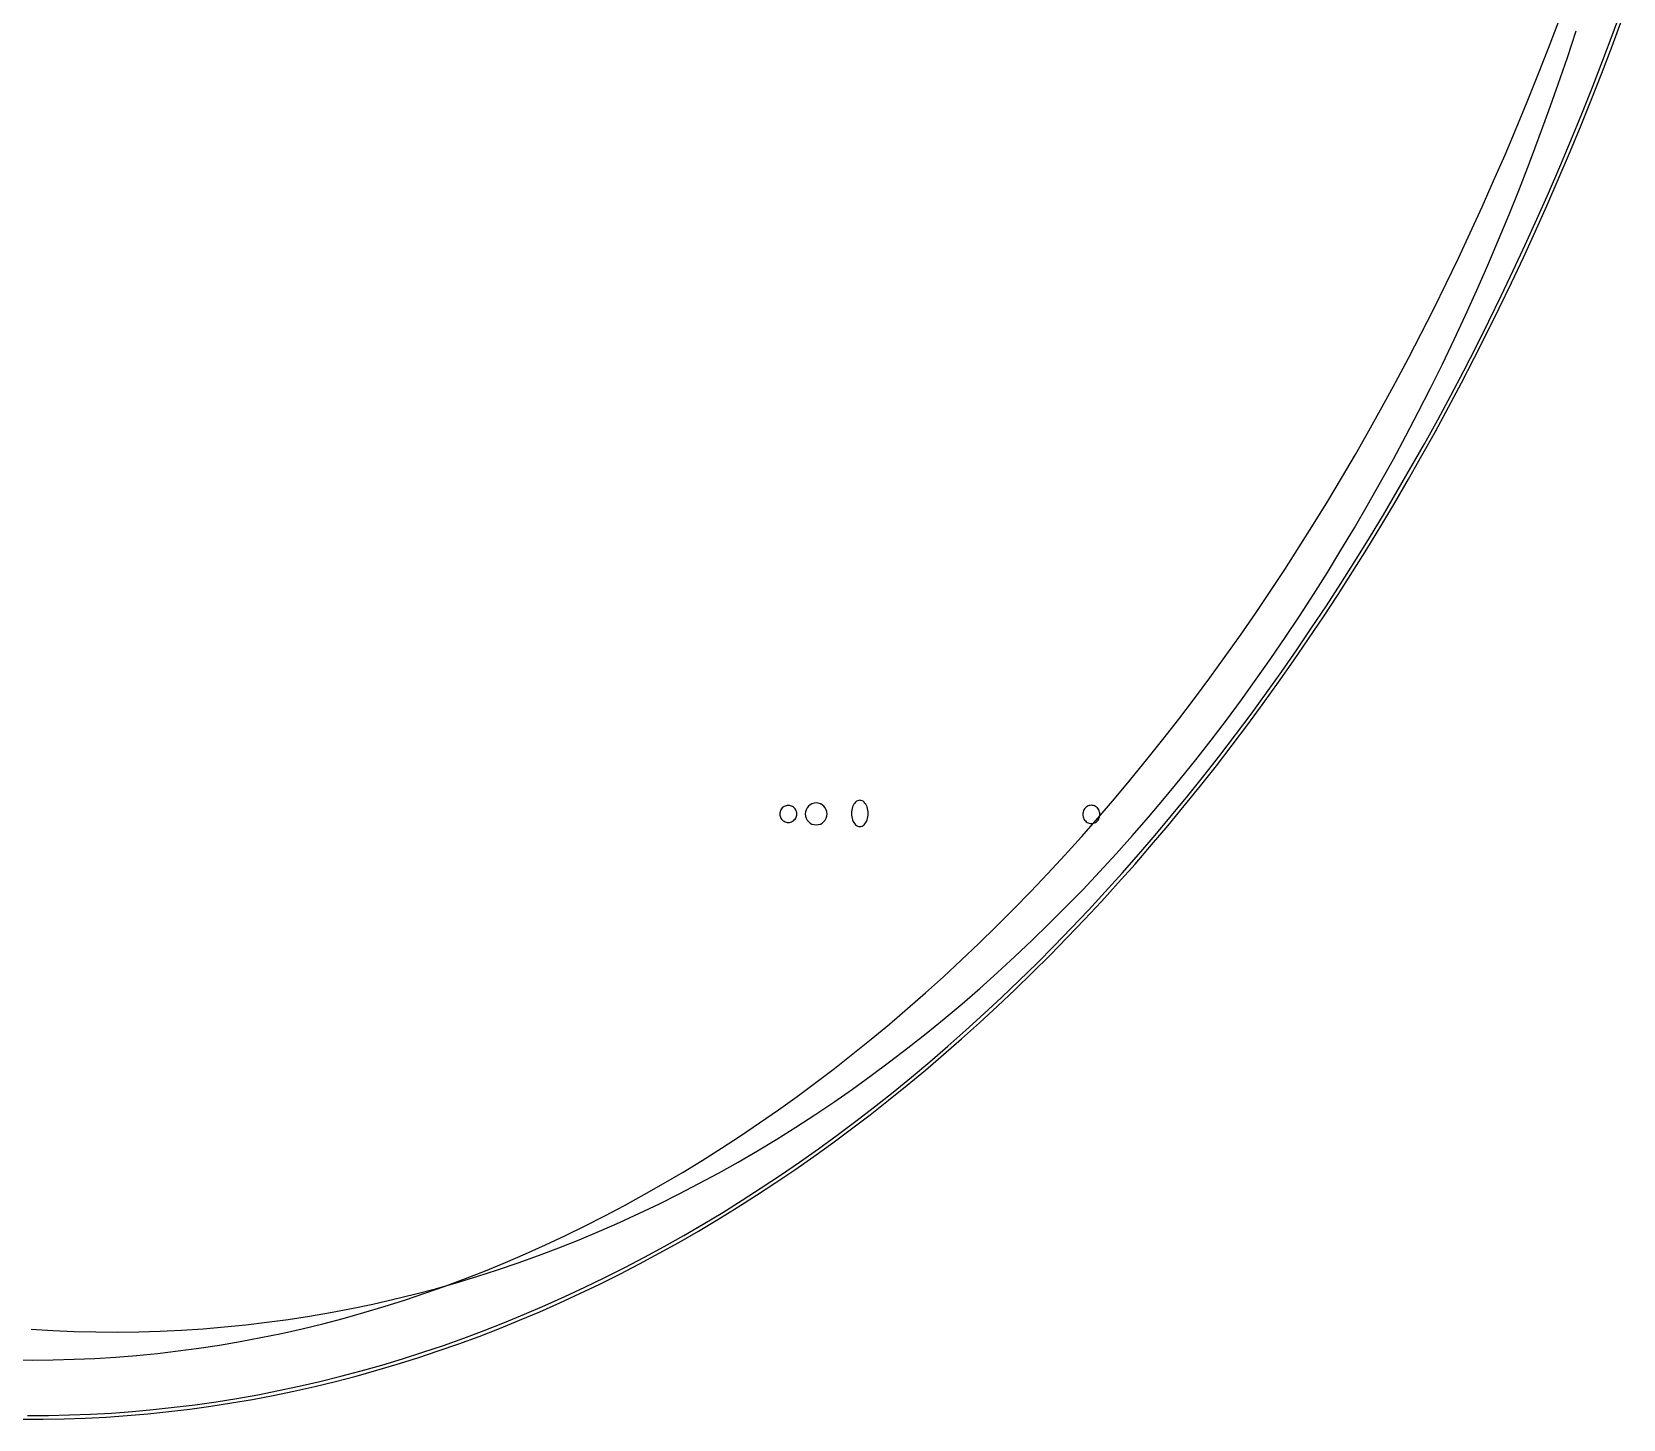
# Model space of a CAD drawing. Extents: x -1 to 217, y -22 to 302.
# Drawn here: x 107.8 to 203.9, y -22.3 to 61.4 of the extents above; entities that cross this region are included whole.
import ezdxf

# ---------------------------------------------------------------- set-up
doc = ezdxf.new("R2010")
doc.units = 0

msp = doc.modelspace()

# ---------------------------------------------------------------- linework, layer by layer
at = {"layer": 'CIRCLES'}
for p, q in [((154.552, 14.477), (154.514, 14.353)), ((154.613, 14.591), (154.552, 14.477)), ((154.695, 14.691), (154.613, 14.591)), ((154.795, 14.773), (154.695, 14.691)), ((154.909, 14.834), (154.795, 14.773)), ((155.033, 14.872), (154.909, 14.834)), ((155.162, 14.885), (155.033, 14.872)), ((155.291, 14.872), (155.162, 14.885)), ((155.415, 14.834), (155.291, 14.872)), ((155.529, 14.773), (155.415, 14.834)), ((155.629, 14.691), (155.529, 14.773)), ((155.712, 14.591), (155.629, 14.691)), ((155.773, 14.477), (155.712, 14.591)), ((155.81, 14.353), (155.773, 14.477)), ((154.514, 14.353), (154.502, 14.224)), ((154.502, 14.224), (154.514, 14.095)), ((154.514, 14.095), (154.552, 13.971)), ((154.552, 13.971), (154.613, 13.857)), ((154.613, 13.857), (154.695, 13.757)), ((154.695, 13.757), (154.795, 13.675)), ((154.795, 13.675), (154.909, 13.614)), ((154.909, 13.614), (155.033, 13.576)), ((155.033, 13.576), (155.162, 13.563)), ((155.162, 13.563), (155.291, 13.576)), ((155.291, 13.576), (155.415, 13.614)), ((155.415, 13.614), (155.529, 13.675)), ((155.529, 13.675), (155.629, 13.757)), ((155.629, 13.757), (155.712, 13.857)), ((155.712, 13.857), (155.773, 13.971)), ((155.773, 13.971), (155.81, 14.095)), ((155.823, 14.224), (155.81, 14.353)), ((155.81, 14.095), (155.823, 14.224))]:
    msp.add_line(p, q, dxfattribs=at)
at = {"layer": 'ELLIPSES'}
for p, q in [((203.257, 61.363), (203.863, 63.012)), ((199.351, 60.442), (199.973, 62.08)), ((200.497, 59.877), (201.033, 61.496)), ((203.192, 60.563), (203.804, 62.207)), ((202.567, 58.93), (203.192, 60.563)), ((202.638, 59.725), (203.257, 61.363)), ((198.716, 58.815), (199.351, 60.442)), ((199.946, 58.269), (200.497, 59.877)), ((202.006, 58.098), (202.638, 59.725)), ((198.068, 57.2), (198.716, 58.815)), ((201.93, 57.308), (202.567, 58.93)), ((199.381, 56.672), (199.946, 58.269)), ((201.361, 56.481), (202.006, 58.098)), ((197.407, 55.597), (198.068, 57.2)), ((198.801, 55.087), (199.381, 56.672)), ((201.28, 55.697), (201.93, 57.308)), ((200.704, 54.876), (201.361, 56.481)), ((196.733, 54.005), (197.407, 55.597)), ((198.207, 53.514), (198.801, 55.087)), ((200.034, 53.282), (200.704, 54.876)), ((200.617, 54.097), (201.28, 55.697)), ((196.047, 52.426), (196.733, 54.005)), ((199.942, 52.509), (200.617, 54.097)), ((197.599, 51.953), (198.207, 53.514)), ((199.352, 51.7), (200.034, 53.282)), ((195.349, 50.859), (196.047, 52.426)), ((196.976, 50.404), (197.599, 51.953)), ((199.255, 50.932), (199.942, 52.509)), ((198.555, 49.367), (199.255, 50.932)), ((198.658, 50.129), (199.352, 51.7)), ((194.638, 49.304), (195.349, 50.859)), ((196.34, 48.867), (196.976, 50.404)), ((197.951, 48.571), (198.658, 50.129)), ((193.915, 47.763), (194.638, 49.304)), ((197.844, 47.815), (198.555, 49.367)), ((195.689, 47.343), (196.34, 48.867)), ((197.233, 47.025), (197.951, 48.571)), ((193.179, 46.234), (193.915, 47.763)), ((195.025, 45.832), (195.689, 47.343)), ((197.12, 46.274), (197.844, 47.815)), ((192.432, 44.719), (193.179, 46.234)), ((196.384, 44.747), (197.12, 46.274)), ((196.502, 45.491), (197.233, 47.025)), ((194.347, 44.335), (195.025, 45.832)), ((195.759, 43.97), (196.502, 45.491)), ((191.672, 43.217), (192.432, 44.719)), ((193.655, 42.851), (194.347, 44.335)), ((195.636, 43.232), (196.384, 44.747)), ((190.901, 41.728), (191.672, 43.217)), ((194.876, 41.73), (195.636, 43.232)), ((195.004, 42.463), (195.759, 43.97)), ((192.95, 41.38), (193.655, 42.851)), ((194.238, 40.968), (195.004, 42.463)), ((190.118, 40.254), (190.901, 41.728)), ((192.231, 39.923), (192.95, 41.38)), ((194.105, 40.241), (194.876, 41.73)), ((193.46, 39.486), (194.238, 40.968)), ((189.323, 38.794), (190.118, 40.254)), ((191.499, 38.481), (192.231, 39.923)), ((192.67, 38.018), (193.46, 39.486)), ((193.322, 38.765), (194.105, 40.241)), ((188.517, 37.348), (189.323, 38.794)), ((190.754, 37.053), (191.499, 38.481)), ((192.528, 37.303), (193.322, 38.765)), ((191.869, 36.564), (192.67, 38.018)), ((187.699, 35.916), (188.517, 37.348)), ((189.996, 35.639), (190.754, 37.053)), ((191.057, 35.124), (191.869, 36.564)), ((191.722, 35.855), (192.528, 37.303)), ((186.87, 34.499), (187.699, 35.916)), ((189.224, 34.24), (189.996, 35.639)), ((190.905, 34.421), (191.722, 35.855)), ((190.233, 33.697), (191.057, 35.124)), ((186.03, 33.097), (186.87, 34.499)), ((188.44, 32.856), (189.224, 34.24)), ((189.399, 32.285), (190.233, 33.697)), ((190.077, 33.001), (190.905, 34.421)), ((185.179, 31.71), (186.03, 33.097)), ((187.643, 31.487), (188.44, 32.856)), ((189.238, 31.595), (190.077, 33.001)), ((184.317, 30.338), (185.179, 31.71)), ((188.553, 30.888), (189.399, 32.285)), ((186.833, 30.134), (187.643, 31.487)), ((187.696, 29.505), (188.553, 30.888)), ((188.387, 30.204), (189.238, 31.595)), ((183.444, 28.982), (184.317, 30.338)), ((186.011, 28.796), (186.833, 30.134)), ((187.526, 28.827), (188.387, 30.204)), ((182.56, 27.642), (183.444, 28.982)), ((186.655, 27.465), (187.526, 28.827)), ((186.829, 28.137), (187.696, 29.505)), ((185.177, 27.474), (186.011, 28.796)), ((185.951, 26.784), (186.829, 28.137)), ((181.666, 26.317), (182.56, 27.642)), ((184.33, 26.168), (185.177, 27.474)), ((185.772, 26.119), (186.655, 27.465)), ((180.761, 25.008), (181.666, 26.317)), ((183.471, 24.878), (184.33, 26.168)), ((184.88, 24.788), (185.772, 26.119)), ((185.063, 25.446), (185.951, 26.784)), ((179.846, 23.716), (180.761, 25.008)), ((184.164, 24.124), (185.063, 25.446)), ((182.6, 23.605), (183.471, 24.878)), ((183.255, 22.817), (184.164, 24.124)), ((183.977, 23.472), (184.88, 24.788)), ((178.921, 22.44), (179.846, 23.716)), ((181.718, 22.348), (182.6, 23.605)), ((183.063, 22.171), (183.977, 23.472)), ((177.986, 21.181), (178.921, 22.44)), ((180.823, 21.108), (181.718, 22.348)), ((182.14, 20.887), (183.063, 22.171)), ((182.335, 21.526), (183.255, 22.817)), ((177.041, 19.938), (177.986, 21.181)), ((181.406, 20.251), (182.335, 21.526)), ((179.917, 19.885), (180.823, 21.108)), ((180.467, 18.992), (181.406, 20.251)), ((181.207, 19.618), (182.14, 20.887)), ((176.086, 18.713), (177.041, 19.938)), ((179, 18.679), (179.917, 19.885)), ((180.263, 18.366), (181.207, 19.618)), ((175.121, 17.504), (176.086, 18.713)), ((178.071, 17.49), (179, 18.679)), ((179.311, 17.13), (180.263, 18.366)), ((179.517, 17.749), (180.467, 18.992)), ((174.147, 16.313), (175.121, 17.504)), ((177.131, 16.319), (178.071, 17.49)), ((178.559, 16.523), (179.517, 17.749)), ((177.59, 15.313), (178.559, 16.523)), ((178.348, 15.91), (179.311, 17.13)), ((173.164, 15.139), (174.147, 16.313)), ((176.18, 15.166), (177.131, 16.319)), ((177.376, 14.707), (178.348, 15.91)), ((153.005, 14.421), (152.983, 14.357)), ((153.035, 14.481), (153.005, 14.421)), ((153.072, 14.537), (153.035, 14.481)), ((153.116, 14.587), (153.072, 14.537)), ((153.167, 14.632), (153.116, 14.587)), ((153.223, 14.669), (153.167, 14.632)), ((153.283, 14.699), (153.223, 14.669)), ((153.347, 14.72), (153.283, 14.699)), ((153.412, 14.733), (153.347, 14.72)), ((153.48, 14.738), (153.412, 14.733)), ((153.547, 14.733), (153.48, 14.738)), ((153.612, 14.72), (153.547, 14.733)), ((153.676, 14.699), (153.612, 14.72)), ((153.736, 14.669), (153.676, 14.699)), ((153.792, 14.632), (153.736, 14.669)), ((153.843, 14.587), (153.792, 14.632)), ((153.887, 14.537), (153.843, 14.587)), ((153.924, 14.481), (153.887, 14.537)), ((153.954, 14.421), (153.924, 14.481)), ((153.976, 14.357), (153.954, 14.421)), ((157.307, 14.46), (157.294, 14.359)), ((157.329, 14.558), (157.307, 14.46)), ((157.358, 14.651), (157.329, 14.558)), ((157.395, 14.737), (157.358, 14.651)), ((157.439, 14.815), (157.395, 14.737)), ((157.488, 14.883), (157.439, 14.815)), ((157.544, 14.941), (157.488, 14.883)), ((157.603, 14.986), (157.544, 14.941)), ((157.666, 15.02), (157.603, 14.986)), ((157.731, 15.04), (157.666, 15.02)), ((157.798, 15.047), (157.731, 15.04)), ((157.864, 15.04), (157.798, 15.047)), ((157.929, 15.02), (157.864, 15.04)), ((157.992, 14.986), (157.929, 15.02)), ((158.051, 14.941), (157.992, 14.986)), ((158.107, 14.883), (158.051, 14.941)), ((158.156, 14.815), (158.107, 14.883)), ((158.2, 14.737), (158.156, 14.815)), ((158.237, 14.651), (158.2, 14.737)), ((158.266, 14.558), (158.237, 14.651)), ((158.288, 14.46), (158.266, 14.558)), ((158.301, 14.359), (158.288, 14.46)), ((171.324, 14.468), (171.294, 14.404)), ((171.361, 14.529), (171.324, 14.468)), ((171.405, 14.583), (171.361, 14.529)), ((171.455, 14.631), (171.405, 14.583)), ((171.511, 14.671), (171.455, 14.631)), ((171.571, 14.703), (171.511, 14.671)), ((171.635, 14.726), (171.571, 14.703)), ((171.701, 14.74), (171.635, 14.726)), ((171.768, 14.745), (171.701, 14.74)), ((171.834, 14.74), (171.768, 14.745)), ((171.9, 14.726), (171.834, 14.74)), ((171.964, 14.703), (171.9, 14.726)), ((172.024, 14.671), (171.964, 14.703)), ((172.08, 14.631), (172.024, 14.671)), ((172.13, 14.583), (172.08, 14.631)), ((172.174, 14.529), (172.13, 14.583)), ((172.171, 13.983), (173.164, 15.139)), ((172.211, 14.468), (172.174, 14.529)), ((172.241, 14.404), (172.211, 14.468)), ((175.218, 14.03), (176.18, 15.166)), ((176.395, 13.521), (177.376, 14.707)), ((176.613, 14.12), (177.59, 15.313)), ((152.97, 14.291), (152.966, 14.224)), ((152.966, 14.224), (152.97, 14.157)), ((152.983, 14.357), (152.97, 14.291)), ((152.97, 14.157), (152.983, 14.091)), ((152.983, 14.091), (153.005, 14.027)), ((153.005, 14.027), (153.035, 13.967)), ((153.035, 13.967), (153.072, 13.911)), ((153.072, 13.911), (153.116, 13.861)), ((153.116, 13.861), (153.167, 13.816)), ((153.167, 13.816), (153.223, 13.779)), ((153.223, 13.779), (153.283, 13.749)), ((153.283, 13.749), (153.347, 13.728)), ((153.347, 13.728), (153.412, 13.715)), ((153.412, 13.715), (153.48, 13.71)), ((153.48, 13.71), (153.547, 13.715)), ((153.547, 13.715), (153.612, 13.728)), ((153.612, 13.728), (153.676, 13.749)), ((153.676, 13.749), (153.736, 13.779)), ((153.736, 13.779), (153.792, 13.816)), ((153.792, 13.816), (153.843, 13.861)), ((153.843, 13.861), (153.887, 13.911)), ((153.887, 13.911), (153.924, 13.967)), ((153.924, 13.967), (153.954, 14.027)), ((153.954, 14.027), (153.976, 14.091)), ((153.989, 14.291), (153.976, 14.357)), ((153.976, 14.091), (153.989, 14.157)), ((153.993, 14.224), (153.989, 14.291)), ((153.989, 14.157), (153.993, 14.224)), ((157.294, 14.359), (157.29, 14.256)), ((157.29, 14.256), (157.294, 14.153)), ((157.294, 14.153), (157.307, 14.051)), ((157.307, 14.051), (157.329, 13.953)), ((157.329, 13.953), (157.358, 13.86)), ((157.358, 13.86), (157.395, 13.774)), ((157.395, 13.774), (157.439, 13.697)), ((157.439, 13.697), (157.488, 13.628)), ((157.488, 13.628), (157.544, 13.571)), ((157.544, 13.571), (157.603, 13.525)), ((157.603, 13.525), (157.666, 13.492)), ((157.666, 13.492), (157.731, 13.472)), ((157.731, 13.472), (157.798, 13.465)), ((157.798, 13.465), (157.864, 13.472)), ((157.864, 13.472), (157.929, 13.492)), ((157.929, 13.492), (157.992, 13.525)), ((157.992, 13.525), (158.051, 13.571)), ((158.051, 13.571), (158.107, 13.628)), ((158.107, 13.628), (158.156, 13.697)), ((158.156, 13.697), (158.2, 13.774)), ((158.2, 13.774), (158.237, 13.86)), ((158.237, 13.86), (158.266, 13.953)), ((158.266, 13.953), (158.288, 14.051)), ((158.288, 14.051), (158.301, 14.153)), ((158.305, 14.256), (158.301, 14.359)), ((158.301, 14.153), (158.305, 14.256)), ((171.169, 12.845), (172.171, 13.983)), ((171.259, 14.264), (171.255, 14.192)), ((171.255, 14.192), (171.259, 14.12)), ((171.272, 14.335), (171.259, 14.264)), ((171.259, 14.12), (171.272, 14.049)), ((171.294, 14.404), (171.272, 14.335)), ((171.272, 14.049), (171.294, 13.981)), ((171.294, 13.981), (171.324, 13.916)), ((171.324, 13.916), (171.361, 13.856)), ((171.361, 13.856), (171.405, 13.802)), ((171.405, 13.802), (171.455, 13.754)), ((171.455, 13.754), (171.511, 13.714)), ((171.511, 13.714), (171.571, 13.682)), ((171.571, 13.682), (171.635, 13.659)), ((171.635, 13.659), (171.701, 13.644)), ((171.701, 13.644), (171.768, 13.64)), ((171.768, 13.64), (171.834, 13.644)), ((171.834, 13.644), (171.9, 13.659)), ((171.9, 13.659), (171.964, 13.682)), ((171.964, 13.682), (172.024, 13.714)), ((172.024, 13.714), (172.08, 13.754)), ((172.08, 13.754), (172.13, 13.802)), ((172.13, 13.802), (172.174, 13.856)), ((172.174, 13.856), (172.211, 13.916)), ((172.211, 13.916), (172.241, 13.981)), ((172.263, 14.335), (172.241, 14.404)), ((172.241, 13.981), (172.263, 14.049)), ((172.276, 14.264), (172.263, 14.335)), ((172.263, 14.049), (172.276, 14.12)), ((172.28, 14.192), (172.276, 14.264)), ((172.276, 14.12), (172.28, 14.192)), ((174.245, 12.913), (175.218, 14.03)), ((175.404, 12.352), (176.395, 13.521)), ((175.626, 12.945), (176.613, 14.12)), ((170.158, 11.725), (171.169, 12.845)), ((173.262, 11.813), (174.245, 12.913)), ((174.63, 11.786), (175.626, 12.945)), ((169.138, 10.622), (170.158, 11.725)), ((172.269, 10.733), (173.262, 11.813)), ((173.625, 10.644), (174.63, 11.786)), ((174.404, 11.199), (175.404, 12.352)), ((168.11, 9.538), (169.138, 10.622)), ((171.265, 9.67), (172.269, 10.733)), ((172.611, 9.52), (173.625, 10.644)), ((173.396, 10.065), (174.404, 11.199)), ((170.251, 8.627), (171.265, 9.67)), ((172.378, 8.947), (173.396, 10.065)), ((167.073, 8.473), (168.11, 9.538)), ((171.352, 7.847), (172.378, 8.947)), ((171.588, 8.413), (172.611, 9.52)), ((166.028, 7.426), (167.073, 8.473)), ((169.227, 7.602), (170.251, 8.627)), ((170.318, 6.765), (171.352, 7.847)), ((170.557, 7.324), (171.588, 8.413)), ((164.975, 6.398), (166.028, 7.426)), ((168.193, 6.596), (169.227, 7.602)), ((169.275, 5.7), (170.318, 6.765)), ((169.517, 6.253), (170.557, 7.324)), ((163.913, 5.388), (164.975, 6.398)), ((167.149, 5.61), (168.193, 6.596)), ((168.469, 5.2), (169.517, 6.253)), ((162.844, 4.398), (163.913, 5.388)), ((166.096, 4.643), (167.149, 5.61)), ((167.413, 4.165), (168.469, 5.2)), ((168.224, 4.654), (169.275, 5.7)), ((161.766, 3.427), (162.844, 4.398)), ((165.034, 3.695), (166.096, 4.643)), ((166.348, 3.148), (167.413, 4.165)), ((167.164, 3.626), (168.224, 4.654)), ((160.681, 2.475), (161.766, 3.427)), ((163.962, 2.767), (165.034, 3.695)), ((165.276, 2.15), (166.348, 3.148)), ((166.097, 2.616), (167.164, 3.626)), ((159.589, 1.542), (160.681, 2.475)), ((162.881, 1.859), (163.962, 2.767)), ((164.196, 1.17), (165.276, 2.15)), ((165.022, 1.624), (166.097, 2.616)), ((158.489, 0.629), (159.589, 1.542)), ((160.694, 0.102), (161.792, 0.97)), ((161.792, 0.97), (162.881, 1.859)), ((163.109, 0.209), (164.196, 1.17)), ((163.939, 0.651), (165.022, 1.624)), ((157.383, -0.264), (158.489, 0.629)), ((159.587, -0.746), (160.694, 0.102)), ((162.014, -0.733), (163.109, 0.209)), ((162.849, -0.303), (163.939, 0.651)), ((156.269, -1.137), (157.383, -0.264)), ((158.472, -1.574), (159.587, -0.746)), ((160.912, -1.657), (162.014, -0.733)), ((161.751, -1.238), (162.849, -0.303)), ((155.148, -1.991), (156.269, -1.137)), ((157.349, -2.382), (158.472, -1.574)), ((159.802, -2.561), (160.912, -1.657)), ((160.646, -2.155), (161.751, -1.238)), ((152.887, -3.638), (154.021, -2.824)), ((154.021, -2.824), (155.148, -1.991)), ((156.218, -3.169), (157.349, -2.382)), ((158.686, -3.446), (159.802, -2.561)), ((159.534, -3.052), (160.646, -2.155)), ((151.746, -4.43), (152.887, -3.638)), ((155.079, -3.935), (156.218, -3.169)), ((157.563, -4.312), (158.686, -3.446)), ((158.415, -3.931), (159.534, -3.052)), ((150.6, -5.203), (151.746, -4.43)), ((152.778, -5.405), (153.932, -4.681)), ((153.932, -4.681), (155.079, -3.935)), ((156.157, -5.629), (157.29, -4.79)), ((156.433, -5.158), (157.563, -4.312)), ((157.29, -4.79), (158.415, -3.931)), ((149.447, -5.955), (150.6, -5.203)), ((151.616, -6.109), (152.778, -5.405)), ((155.018, -6.45), (156.157, -5.629)), ((155.296, -5.985), (156.433, -5.158)), ((147.125, -7.397), (148.289, -6.687)), ((148.289, -6.687), (149.447, -5.955)), ((150.448, -6.791), (151.616, -6.109)), ((153.873, -7.25), (155.018, -6.45)), ((154.153, -6.792), (155.296, -5.985)), ((145.955, -8.087), (147.125, -7.397)), ((148.09, -8.092), (149.272, -7.452)), ((149.272, -7.452), (150.448, -6.791)), ((151.849, -8.347), (153.004, -7.58)), ((152.722, -8.031), (153.873, -7.25)), ((153.004, -7.58), (154.153, -6.792)), ((144.78, -8.756), (145.955, -8.087)), ((146.9, -8.711), (148.09, -8.092)), ((150.688, -9.095), (151.849, -8.347)), ((151.564, -8.792), (152.722, -8.031)), ((142.414, -10.031), (143.599, -9.404)), ((143.599, -9.404), (144.78, -8.756)), ((144.503, -9.883), (145.705, -9.308)), ((145.705, -9.308), (146.9, -8.711)), ((149.232, -10.253), (150.401, -9.533)), ((149.521, -9.823), (150.688, -9.095)), ((150.401, -9.533), (151.564, -8.792)), ((141.224, -10.637), (142.414, -10.031)), ((142.082, -10.969), (143.296, -10.437)), ((143.296, -10.437), (144.503, -9.883)), ((147.17, -11.217), (148.348, -10.53)), ((148.057, -10.954), (149.232, -10.253)), ((148.348, -10.53), (149.521, -9.823)), ((138.829, -11.784), (140.029, -11.221)), ((139.638, -11.967), (140.863, -11.479)), ((140.029, -11.221), (141.224, -10.637)), ((140.863, -11.479), (142.082, -10.969)), ((145.987, -11.884), (147.17, -11.217)), ((146.877, -11.635), (148.057, -10.954)), ((136.417, -12.846), (137.625, -12.326)), ((137.173, -12.877), (138.408, -12.433)), ((137.625, -12.326), (138.829, -11.784)), ((138.408, -12.433), (139.638, -11.967)), ((144.502, -12.935), (145.692, -12.295)), ((144.799, -12.53), (145.987, -11.884)), ((145.692, -12.295), (146.877, -11.635)), ((133.989, -13.821), (135.205, -13.344)), ((134.687, -13.699), (135.932, -13.299)), ((135.205, -13.344), (136.417, -12.846)), ((135.932, -13.299), (137.173, -12.877)), ((142.407, -13.762), (143.605, -13.156)), ((143.307, -13.554), (144.502, -12.935)), ((143.605, -13.156), (144.799, -12.53)), ((131.546, -14.709), (132.769, -14.276)), ((132.184, -14.431), (133.438, -14.076)), ((132.769, -14.276), (133.989, -13.821)), ((133.438, -14.076), (134.687, -13.699)), ((139.997, -14.91), (141.204, -14.346)), ((140.902, -14.731), (142.107, -14.153)), ((141.204, -14.346), (142.407, -13.762)), ((142.107, -14.153), (143.307, -13.554)), ((127.129, -15.627), (128.398, -15.362)), ((128.398, -15.362), (129.664, -15.074)), ((129.09, -15.51), (130.319, -15.12)), ((129.664, -15.074), (130.926, -14.764)), ((130.319, -15.12), (131.546, -14.709)), ((130.926, -14.764), (132.184, -14.431)), ((138.48, -15.824), (139.693, -15.288)), ((138.785, -15.453), (139.997, -14.91)), ((139.693, -15.288), (140.902, -14.731)), ((122.019, -16.462), (123.301, -16.287)), ((123.301, -16.287), (124.58, -16.09)), ((124.58, -16.09), (125.856, -15.87)), ((125.383, -16.546), (126.621, -16.223)), ((125.856, -15.87), (127.129, -15.627)), ((126.621, -16.223), (127.857, -15.877)), ((127.857, -15.877), (129.09, -15.51)), ((136.349, -16.476), (137.569, -15.975)), ((137.263, -16.34), (138.48, -15.824)), ((137.569, -15.975), (138.785, -15.453)), ((107.788, -16.883), (109.088, -16.959)), ((109.088, -16.959), (110.387, -17.012)), ((110.387, -17.012), (111.686, -17.042)), ((111.686, -17.042), (112.983, -17.049)), ((112.983, -17.049), (114.279, -17.033)), ((114.279, -17.033), (115.574, -16.995)), ((115.574, -16.995), (116.867, -16.934)), ((116.867, -16.934), (118.158, -16.85)), ((118.158, -16.85), (119.447, -16.743)), ((119.447, -16.743), (120.734, -16.614)), ((120.734, -16.614), (122.019, -16.462)), ((121.654, -17.384), (122.899, -17.127)), ((122.899, -17.127), (124.142, -16.848)), ((124.142, -16.848), (125.383, -16.546)), ((133.898, -17.415), (135.126, -16.956)), ((134.816, -17.308), (136.041, -16.834)), ((135.126, -16.956), (136.349, -16.476)), ((136.041, -16.834), (137.263, -16.34)), ((115.402, -18.334), (116.655, -18.189)), ((116.655, -18.189), (117.907, -18.021)), ((117.907, -18.021), (119.158, -17.831)), ((119.158, -17.831), (120.407, -17.618)), ((120.407, -17.618), (121.654, -17.384)), ((131.12, -18.602), (132.355, -18.192)), ((131.433, -18.269), (132.667, -17.852)), ((132.355, -18.192), (133.587, -17.76)), ((132.667, -17.852), (133.898, -17.415)), ((133.587, -17.76), (134.816, -17.308)), ((106.61, -18.725), (107.867, -18.737)), ((107.867, -18.737), (109.124, -18.726)), ((109.124, -18.726), (110.381, -18.692)), ((110.381, -18.692), (111.637, -18.636)), ((111.637, -18.636), (112.893, -18.558)), ((112.893, -18.558), (114.148, -18.457)), ((114.148, -18.457), (115.402, -18.334)), ((127.712, -19.39), (128.955, -19.038)), ((128.64, -19.358), (129.881, -18.991)), ((128.955, -19.038), (130.196, -18.664)), ((129.881, -18.991), (131.12, -18.602)), ((130.196, -18.664), (131.433, -18.269)), ((123.967, -20.318), (125.218, -20.031)), ((124.899, -20.332), (126.148, -20.029)), ((125.218, -20.031), (126.466, -19.721)), ((126.148, -20.029), (127.395, -19.704)), ((126.466, -19.721), (127.712, -19.39)), ((127.395, -19.704), (128.64, -19.358)), ((118.944, -21.254), (120.202, -21.053)), ((119.88, -21.33), (121.138, -21.113)), ((120.202, -21.053), (121.459, -20.829)), ((121.138, -21.113), (122.393, -20.874)), ((121.459, -20.829), (122.714, -20.585)), ((122.393, -20.874), (123.647, -20.614)), ((122.714, -20.585), (123.967, -20.318)), ((123.647, -20.614), (124.899, -20.332)), ((107.571, -22.088), (108.837, -22.082)), ((108.837, -22.082), (110.103, -22.055)), ((110.103, -22.055), (111.368, -22.006)), ((111.368, -22.006), (112.633, -21.935)), ((112.633, -21.935), (113.897, -21.842)), ((113.572, -22.09), (114.836, -21.982)), ((113.897, -21.842), (115.16, -21.728)), ((114.836, -21.982), (116.099, -21.851)), ((115.16, -21.728), (116.423, -21.592)), ((116.099, -21.851), (117.36, -21.699)), ((116.423, -21.592), (117.684, -21.434)), ((117.36, -21.699), (118.621, -21.525)), ((117.684, -21.434), (118.944, -21.254)), ((118.621, -21.525), (119.88, -21.33)), ((107.244, -22.307), (108.51, -22.308)), ((108.51, -22.308), (109.776, -22.286)), ((109.776, -22.286), (111.042, -22.242)), ((111.042, -22.242), (112.307, -22.177)), ((112.307, -22.177), (113.572, -22.09))]:
    msp.add_line(p, q, dxfattribs=at)

doc.saveas('drawing.dxf')
